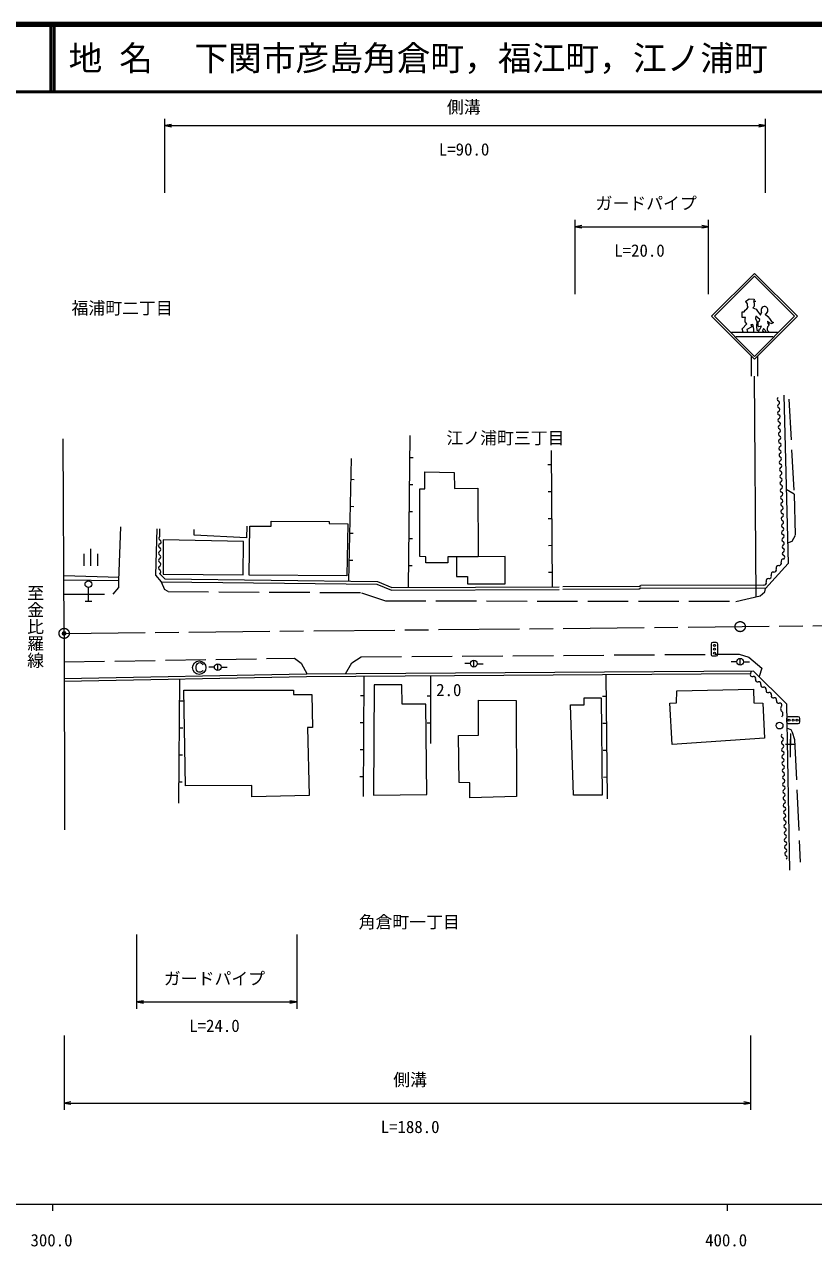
# Model space of a CAD drawing. Units: millimetres, scale not verified. Extents: x 40000 to 680000, y 20000 to 380000.
# Drawn here: x 363834 to 480802, y 198715 to 380000 of the extents above; entities that cross this region are included whole.
import ezdxf
from ezdxf.enums import TextEntityAlignment as Align

# ---------------------------------------------------------------- set-up
doc = ezdxf.new("R2010")
doc.units = ezdxf.units.MM
doc.header["$LTSCALE"] = 1000
doc.header["$PDMODE"] = 32
doc.header["$PDSIZE"] = 500
doc.linetypes.add('CHAIN', pattern=[18.5, 12, -1.5, 3.5, -1.5])
doc.linetypes.add('DASHED', pattern=[7.5, 6, -1.5])
for name, color, linetype, lineweight in [('M-BMK', 2, 'CHAIN', 13), ('M-BMK-OTRS', 5, 'Continuous', 13), ('M-STR-HTXT', 7, 'Continuous', 13), ('M-STR-STRC', 7, 'Continuous', 13), ('M-TTL', 2, 'Continuous', 140), ('M-TTL-BAND', 7, 'Continuous', 13), ('M-TTL-LINE', 7, 'Continuous', 50), ('M-WORK', 1, 'Continuous', 13)]:
    doc.layers.add(name, color=color, linetype=linetype, lineweight=lineweight)
for name, color, linetype in [('M-BMK-HTXT', 7, 'Continuous'), ('M-OTRS', 6, 'Continuous'), ('M-TTL-TXT', 7, 'Continuous')]:
    doc.layers.add(name, color=color, linetype=linetype)
doc.styles.add('@ＭＳ ゴシック', font='')
doc.styles.add('ＭＳ ゴシック', font='')
doc.styles.get('@ＭＳ ゴシック').set_extended_font_data('@MS Gothic')
doc.styles.get('ＭＳ ゴシック').set_extended_font_data('MS Gothic')

# ---------------------------------------------------------------- blocks, each defined once
blk = doc.blocks.new('open_arrow')
at = {"color": 0, "linetype": 'Continuous', "lineweight": -2}
blk.add_lwpolyline([(7.5, 1.25), (0, 0), (7.5, -1.25)], dxfattribs=at)
blk = doc.blocks.new('plus')
at = {"color": 0, "linetype": 'Continuous', "lineweight": -2}
for p, q in [((-1.25, 0), (1.25, 0)), ((0, -1.25), (0, 1.25))]:
    blk.add_line(p, q, dxfattribs=at)

msp = doc.modelspace()

# ---------------------------------------------------------------- linework, layer by layer
at = {"layer": 'M-BMK'}
msp.add_line((369714, 289675), (570012, 291673), dxfattribs=at)
for centre in [(369714, 289675), (469925, 290675)]:
    msp.add_circle(centre, 750, dxfattribs=at)
at = {"layer": 'M-BMK-OTRS'}
for q in [(369555, 318535), (369764, 260532)]:
    msp.add_line((369714, 289675), q, dxfattribs=at)
at = {"layer": 'M-OTRS'}
msp.add_point((369714, 289675), dxfattribs=at)
at = {"layer": 'M-STR-HTXT'}
for p, q in [((384646, 355000), (384646, 366000)), ((384646, 365000), (473680, 365000)), ((473680, 355000), (473680, 366000)), ((445450, 340000), (445450, 351000)), ((445450, 350000), (465246, 350000)), ((465246, 340000), (465246, 351000)), ((380464, 245000), (380464, 234000)), ((404188, 245000), (404188, 234000)), ((380464, 235000), (404188, 235000)), ((369726, 230000), (369726, 219000)), ((471445, 230000), (471445, 219000)), ((369726, 220000), (471445, 220000))]:
    msp.add_line(p, q, dxfattribs=at)
at = {"layer": 'M-STR-STRC'}
for p, q in [((470736, 338888), (471261, 339292)), ((471261, 339292), (471988, 339252)), ((471988, 339252), (471952, 338996)), ((470211, 337373), (470534, 337373)), ((470211, 336525), (470211, 337373)), ((470534, 337373), (470655, 337616)), ((470655, 337616), (470938, 337818)), ((470736, 338888), (470978, 338565)), ((470938, 337818), (471100, 338060)), ((471790, 337986), (472312, 337777)), ((471903, 338877), (472271, 338969)), ((471952, 338996), (472271, 338969)), ((472312, 337777), (472473, 337454)), ((472473, 337454), (472918, 336888)), ((472918, 336888), (473100, 337252)), ((470736, 336525), (470211, 336525)), ((470211, 334868), (470898, 335595)), ((470655, 336282), (470736, 336525)), ((470655, 335878), (470655, 336282)), ((470898, 335595), (470655, 335878)), ((471504, 335515), (471746, 335555)), ((471504, 335515), (471676, 335135)), ((471746, 335555), (471908, 334787)), ((472231, 336727), (472190, 336363)), ((472190, 336363), (472392, 335959)), ((472837, 336242), (472231, 336727)), ((472392, 335959), (472352, 335191)), ((472594, 335878), (472797, 336000)), ((472594, 335232), (472594, 335878)), ((472797, 336000), (472837, 336242)), ((473654, 337032), (474049, 336686)), ((473968, 336000), (474291, 335757)), ((473968, 336000), (474049, 335636)), ((474211, 335393), (473968, 335151)), ((474049, 336686), (474291, 336363)), ((474049, 335636), (474211, 335393)), ((474291, 336363), (474574, 335919)), ((474291, 335757), (474615, 335636)), ((474574, 335919), (474857, 335798)), ((474857, 335798), (474615, 335636)), ((468628, 334373), (475461, 334373)), ((469289, 333713), (474801, 333713)), ((470363, 334373), (470211, 334868)), ((471676, 335135), (470938, 334747)), ((470938, 334747), (470978, 334545)), ((470978, 334545), (471065, 334373)), ((471908, 334787), (471908, 334373)), ((472352, 335191), (472392, 334626)), ((472392, 334626), (472675, 334505)), ((472716, 335151), (472594, 335232)), ((472675, 334505), (472797, 334868)), ((473079, 335232), (472716, 335151)), ((472797, 334868), (472877, 334868)), ((472877, 334868), (473079, 335232)), ((473403, 334909), (473241, 334545)), ((473241, 334545), (473443, 334383)), ((473403, 334909), (473605, 334707)), ((473605, 334707), (473685, 334505)), ((473685, 334505), (473652, 334373)), ((473968, 335151), (473928, 334909)), ((473928, 334909), (473928, 334666)), ((473928, 334666), (474221, 334373)), ((471545, 330842), (471545, 327842)), ((472545, 327842), (472545, 330842)), ((472317, 295100), (472045, 327842)), ((389277, 284779), (389328, 284997)), ((389277, 284449), (389277, 284779)), ((389328, 284997), (389382, 285065)), ((389382, 285065), (389497, 285220)), ((389497, 285220), (389652, 285326)), ((389652, 285326), (389931, 285328)), ((389931, 285328), (390093, 285276)), ((390093, 285276), (390203, 285166)), ((390203, 285166), (390262, 284997)), ((389324, 284237), (389277, 284449)), ((389436, 284069), (389324, 284237)), ((389542, 283961), (389436, 284069)), ((389659, 283904), (389542, 283961)), ((389933, 283904), (389659, 283904)), ((390095, 283956), (389933, 283904)), ((390206, 284071), (390095, 283956)), ((390255, 284172), (390206, 284071))]:
    msp.add_line(p, q, dxfattribs=at)
for points in [[(472045, 330342), (478409, 336706), (472045, 343070), (465681, 336706)], [(472045, 330766), (477984, 336706), (472045, 342646), (466105, 336706)]]:
    msp.add_lwpolyline(points, close=True, dxfattribs=at)
msp.add_circle((389739, 284588), 1000, dxfattribs=at)
msp.add_circle((389739, 284588), 1000, dxfattribs=at)
for centre, radius, start, end in [((471499, 338423), 540, 164.75594, 222.23553), ((471520, 338473), 557, 299.04044, 46.48399), ((473616, 337560), 601, 86.87419, 210.82927), ((473443, 337596), 601, 290.50374, 70.00611)]:
    msp.add_arc(centre, radius, start, end, dxfattribs=at)
at = {"layer": 'M-TTL'}
msp.add_line((680000, 380000), (40000, 380000), dxfattribs=at)
at = {"layer": 'M-TTL-BAND'}
for p, q in [((40000, 205000), (579000, 205000)), ((368000, 205000), (368000, 204000)), ((468000, 205000), (468000, 204000))]:
    msp.add_line(p, q, dxfattribs=at)
at = {"layer": 'M-TTL-LINE'}
for p, q in [((367750, 380000), (367750, 370000)), ((368250, 380000), (368250, 370000)), ((40000, 370000), (680000, 370000))]:
    msp.add_line(p, q, dxfattribs=at)
at = {"layer": 'M-WORK'}
for p, q in [((476399, 325031), (477025, 300060)), ((420748, 296473), (421001, 319027)), ((411936, 297416), (412292, 315632)), ((420965, 315749), (421465, 315744)), ((441925, 316793), (442042, 296577)), ((441937, 314685), (441437, 314682)), ((412231, 312523), (412731, 312513)), ((423199, 311117), (423176, 313617)), ((423176, 313617), (427523, 313554)), ((427523, 313554), (427586, 311177)), ((420920, 311749), (421420, 311744)), ((422448, 311096), (423199, 311117)), ((422452, 301067), (422448, 311096)), ((427586, 311177), (431026, 311224)), ((431026, 311224), (431072, 301049)), ((441960, 310685), (441460, 310682)), ((477906, 310307), (476750, 311024)), ((412153, 308523), (412653, 308514)), ((420875, 307750), (421375, 307744)), ((441984, 306685), (441484, 306682)), ((377843, 297515), (378103, 305494)), ((383469, 305197), (383250, 298317)), ((383911, 304048), (383920, 305172)), ((389004, 304229), (389011, 305070)), ((396801, 305591), (396759, 303868)), ((397138, 298305), (397239, 305591)), ((397239, 305591), (400394, 305571)), ((400394, 305571), (400415, 306338)), ((400415, 306338), (408994, 306286)), ((408994, 306286), (408994, 305994)), ((408994, 305994), (411767, 305911)), ((411767, 305911), (411627, 298227)), ((396759, 303868), (389004, 304229)), ((412075, 304524), (412575, 304514)), ((420830, 303750), (421330, 303744)), ((477609, 303318), (476949, 303066)), ((478094, 304178), (477609, 303318)), ((372688, 299706), (372688, 301456)), ((373688, 299706), (373688, 302206)), ((374688, 299706), (374688, 301456)), ((423333, 301033), (422452, 301067)), ((423348, 300127), (423333, 301033)), ((431072, 301049), (426616, 301002)), ((426616, 301002), (426616, 300127)), ((427866, 301015), (427883, 298094)), ((435091, 301080), (431073, 301047)), ((435075, 297015), (435091, 301080)), ((442007, 302685), (441507, 302682)), ((411997, 300525), (412497, 300515)), ((420785, 299750), (421285, 299745)), ((426616, 300127), (423348, 300127)), ((477025, 300060), (473680, 296329)), ((377858, 297962), (369667, 298223)), ((369670, 297636), (377843, 297515)), ((383250, 298317), (384084, 297295)), ((384646, 297764), (383863, 298547)), ((384646, 297764), (416148, 297362)), ((411627, 298227), (397138, 298305)), ((416148, 297362), (418307, 296460)), ((427883, 298094), (429525, 298109)), ((429525, 298109), (429525, 296999)), ((442030, 298685), (441530, 298682)), ((373314, 294474), (373314, 296474)), ((384084, 297295), (416066, 296963)), ((385127, 295898), (384591, 296196)), ((416066, 296963), (418228, 296060)), ((418228, 296060), (443116, 296184)), ((418307, 296460), (443114, 296584)), ((429525, 296999), (435075, 297015)), ((454956, 296643), (443615, 296580)), ((454959, 296243), (443617, 296180)), ((454956, 296643), (455220, 296757)), ((455219, 296357), (454959, 296243)), ((473680, 296329), (455219, 296357)), ((473426, 296834), (455220, 296757)), ((472871, 295222), (473575, 295855)), ((473575, 295855), (473680, 296329)), ((372814, 294474), (373814, 294474)), ((466352, 288323), (465852, 288320)), ((465603, 288068), (465614, 286568)), ((466614, 286575), (466603, 288075)), ((391983, 284677), (391161, 284678)), ((392483, 284165), (392483, 285165)), ((392983, 284645), (393871, 284644)), ((429941, 285197), (429119, 285198)), ((430441, 284684), (430441, 285684)), ((430940, 285165), (431829, 285164)), ((465866, 286320), (466366, 286323)), ((469434, 285474), (468612, 285475)), ((469934, 284961), (469934, 285961)), ((470434, 285441), (471322, 285440)), ((405635, 283643), (369726, 282923)), ((405643, 283243), (369734, 282523)), ((386694, 264474), (386879, 282870)), ((471920, 284073), (405635, 283643)), ((471445, 283670), (405643, 283243)), ((414141, 283298), (414048, 265494)), ((424016, 283362), (424016, 273352)), ((450000, 283531), (450188, 265110)), ((471445, 283670), (471601, 284071)), ((476830, 279166), (471920, 284073)), ((473159, 284498), (472718, 283275)), ((387455, 281233), (403732, 281257)), ((387692, 267073), (387455, 281233)), ((403732, 281257), (403736, 280612)), ((415669, 282031), (415575, 265676)), ((419797, 282031), (415669, 282031)), ((419818, 279175), (419797, 282031)), ((460477, 279352), (460547, 281158)), ((460547, 281158), (471899, 281393)), ((471899, 281393), (471946, 279352)), ((386847, 279672), (387347, 279667)), ((403736, 280612), (406412, 280626)), ((406412, 280626), (406511, 275697)), ((414126, 280396), (413626, 280399)), ((424016, 280357), (423516, 280357)), ((431135, 274588), (431154, 279749)), ((431154, 279749), (436700, 279701)), ((436700, 279701), (436748, 265472)), ((446816, 279082), (446806, 280104)), ((446806, 280104), (449299, 280089)), ((449299, 280089), (449452, 265683)), ((450033, 280320), (449533, 280315)), ((459492, 279329), (460477, 279352)), ((459844, 273207), (459492, 279329)), ((471946, 279352), (473307, 279329)), ((473307, 279329), (473518, 274145)), ((423341, 279175), (419818, 279175)), ((423503, 265770), (423341, 279175)), ((444778, 279064), (446816, 279082)), ((445206, 265662), (444778, 279064)), ((477299, 254547), (476830, 279166)), ((386807, 275672), (387307, 275667)), ((406511, 275697), (405809, 275697)), ((405809, 275697), (406033, 265628)), ((414105, 276396), (413605, 276399)), ((424016, 276357), (423516, 276357)), ((450074, 276320), (449574, 276315)), ((476781, 277046), (476781, 276546)), ((476898, 275591), (477415, 275405)), ((478531, 277296), (477031, 277296)), ((477031, 276296), (478531, 276296)), ((478781, 276546), (478781, 277046)), ((428195, 274525), (431135, 274588)), ((428289, 267536), (428195, 274525)), ((473518, 274145), (459844, 273207)), ((477411, 274828), (477333, 271325)), ((477415, 275405), (477650, 274999)), ((477650, 274999), (477994, 273935)), ((414084, 272396), (413584, 272399)), ((450114, 272321), (449614, 272315)), ((386766, 271672), (387266, 271667)), ((414063, 268396), (413563, 268399)), ((450155, 268321), (449655, 268316)), ((386726, 267673), (387226, 267668)), ((397527, 267097), (387692, 267073)), ((397527, 265409), (397527, 267097)), ((429868, 267520), (428289, 267536)), ((429868, 265253), (429868, 267520)), ((406033, 265628), (397527, 265409)), ((415575, 265676), (423503, 265770)), ((436748, 265472), (429868, 265253)), ((449452, 265683), (445206, 265662))]:
    msp.add_line(p, q, dxfattribs=at)
at = {"layer": 'M-WORK', "linetype": 'DASHED'}
for p, q in [((477156, 324396), (477906, 310307)), ((477906, 310307), (478094, 304178)), ((377821, 296487), (377843, 297515)), ((369682, 295502), (377000, 295479)), ((377000, 295479), (377821, 296487)), ((384084, 297295), (384591, 296196)), ((385127, 295898), (413788, 295711)), ((413788, 295711), (417333, 294507)), ((417333, 294507), (469259, 294425)), ((469259, 294425), (472871, 295222)), ((413737, 286206), (469766, 286593)), ((469766, 286593), (471189, 286124)), ((369721, 285450), (403855, 285987)), ((403855, 285987), (404856, 285268)), ((404856, 285268), (405764, 283644)), ((411408, 283680), (412346, 285284)), ((412346, 285284), (413737, 286206)), ((471189, 286124), (473159, 284498)), ((477994, 273935), (478815, 255741))]:
    msp.add_line(p, q, dxfattribs=at)
at = {"layer": 'M-WORK'}
msp.add_lwpolyline([(396302, 303299), (384373, 303557), (384396, 298460), (396250, 298336)], close=True, dxfattribs=at)
for centre, radius in [((373314, 296974), 500), ((466105, 287896), 150), ((466109, 287321), 150), ((466113, 286746), 150), ((392483, 284665), 500), ((430441, 285184), 500), ((469934, 285461), 500), ((475773, 275988), 500), ((477206, 276796), 150), ((477781, 276796), 150), ((478356, 276796), 150)]:
    msp.add_circle(centre, radius, dxfattribs=at)
for centre, radius, start, end in [((475692, 324428), 282, 114.20027, 249.62042), ((475727, 323385), 282, 114.20027, 249.62042), ((475496, 323899), 282, 294.20027, 69.62042), ((475531, 322856), 282, 294.20027, 69.62042), ((475762, 322342), 282, 114.20027, 249.62042), ((475797, 321299), 282, 114.20027, 249.62042), ((475565, 321814), 282, 294.20027, 69.62042), ((475600, 320771), 282, 294.20027, 69.62042), ((475831, 320256), 282, 114.20027, 249.62042), ((475866, 319213), 282, 114.20027, 249.62042), ((475635, 319728), 282, 294.20027, 69.62042), ((475901, 318171), 282, 114.20027, 249.62042), ((475936, 317128), 282, 114.20027, 249.62042), ((475670, 318685), 282, 294.20027, 69.62042), ((475705, 317642), 282, 294.20027, 69.62042), ((475970, 316085), 282, 114.20027, 249.62042), ((475739, 316599), 282, 294.20027, 69.62042), ((475774, 315556), 282, 294.20027, 69.62042), ((476005, 315042), 282, 114.20027, 249.62042), ((476040, 313999), 282, 114.20027, 249.62042), ((475809, 314513), 282, 294.20027, 69.62042), ((475844, 313470), 282, 294.20027, 69.62042), ((476075, 312956), 282, 114.20027, 249.62042), ((476110, 311913), 282, 114.20027, 249.62042), ((475878, 312427), 282, 294.20027, 69.62042), ((476144, 310870), 282, 114.20027, 249.62042), ((476179, 309827), 282, 114.20027, 249.62042), ((475913, 311385), 282, 294.20027, 69.62042), ((475948, 310342), 282, 294.20027, 69.62042), ((476214, 308784), 282, 114.20027, 249.62042), ((475983, 309299), 282, 294.20027, 69.62042), ((476018, 308256), 282, 294.20027, 69.62042), ((476249, 307742), 282, 114.20027, 249.62042), ((476284, 306699), 282, 114.20027, 249.62042), ((476052, 307213), 282, 294.20027, 69.62042), ((476087, 306170), 282, 294.20027, 69.62042), ((476318, 305656), 282, 114.20027, 249.62042), ((476353, 304613), 282, 114.20027, 249.62042), ((476122, 305127), 282, 294.20027, 69.62042), ((384028, 302672), 304, 114.57774, 244.43313), ((384037, 303772), 304, 114.57774, 244.43313), ((383775, 303224), 304, 294.57774, 64.43313), ((476388, 303570), 282, 114.20027, 249.62042), ((476423, 302527), 282, 114.20027, 249.62042), ((476157, 304084), 282, 294.20027, 69.62042), ((476191, 303041), 282, 294.20027, 69.62042), ((384018, 301572), 304, 114.57774, 244.43313), ((383756, 301024), 304, 294.57774, 64.43313), ((383765, 302124), 304, 294.57774, 64.43313), ((476457, 301484), 282, 114.20027, 249.62042), ((476226, 301999), 282, 294.20027, 69.62042), ((476261, 300956), 282, 294.20027, 69.62042), ((383999, 299371), 304, 114.57774, 244.43313), ((384009, 300471), 304, 114.57774, 244.43313), ((383746, 299924), 304, 294.57774, 64.43313), ((474946, 299115), 351, 262.76782, 22.51273), ((475595, 299384), 351, 82.76782, 202.51273), ((475683, 300081), 351, 262.76782, 22.51273), ((476332, 300350), 351, 82.76782, 202.51273), ((383737, 298823), 304, 294.57774, 64.43313), ((473470, 297182), 351, 262.76782, 22.51273), ((474120, 297451), 351, 82.76782, 202.51273), ((474208, 298148), 351, 262.76782, 22.51273), ((474857, 298418), 351, 82.76782, 202.51273), ((465853, 288070), 250, 90.41215, 180.41215), ((466353, 288073), 250, 0.41215, 90.41215), ((465864, 286570), 250, 180.41215, 270.41215), ((466364, 286573), 250, 270.41215, 0.41215), ((471733, 283564), 307, 159.85217, 288.83243), ((471932, 282982), 307, 339.85217, 108.83243), ((472509, 282770), 307, 159.85217, 288.83243), ((472707, 282188), 307, 339.85217, 108.83243), ((473285, 281977), 307, 159.85217, 288.83243), ((473483, 281395), 307, 339.85217, 108.83243), ((474060, 281183), 307, 159.85217, 288.83243), ((474259, 280601), 307, 339.85217, 108.83243), ((474836, 280389), 307, 159.85217, 288.83243), ((475034, 279808), 307, 339.85217, 108.83243), ((475611, 279596), 307, 159.85217, 288.83243), ((475810, 279014), 307, 339.85217, 108.83243), ((476465, 278509), 542, 132.60667, 227.39333), ((475732, 277712), 542, 312.60667, 47.39333), ((477031, 277046), 250, 90, 180), ((477031, 276546), 250, 180, 270), ((478531, 277046), 250, 0, 90), ((478531, 276546), 250, 270, 0), ((476279, 274479), 277, 113.37845, 250.06116), ((476090, 273957), 277, 293.37845, 70.06116), ((476310, 273448), 277, 113.37845, 250.06116), ((476341, 272417), 277, 113.37845, 250.06116), ((476121, 272926), 277, 293.37845, 70.06116), ((476151, 271896), 277, 293.37845, 70.06116), ((476372, 271387), 277, 113.37845, 250.06116), ((476403, 270356), 277, 113.37845, 250.06116), ((476182, 270865), 277, 293.37845, 70.06116), ((476433, 269325), 277, 113.37845, 250.06116), ((476464, 268294), 277, 113.37845, 250.06116), ((476213, 269834), 277, 293.37845, 70.06116), ((476244, 268804), 277, 293.37845, 70.06116), ((476495, 267264), 277, 113.37845, 250.06116), ((476275, 267773), 277, 293.37845, 70.06116), ((476306, 266742), 277, 293.37845, 70.06116), ((476526, 266233), 277, 113.37845, 250.06116), ((476557, 265202), 277, 113.37845, 250.06116), ((476337, 265712), 277, 293.37845, 70.06116), ((476368, 264681), 277, 293.37845, 70.06116), ((476588, 264172), 277, 113.37845, 250.06116), ((476619, 263141), 277, 113.37845, 250.06116), ((476399, 263650), 277, 293.37845, 70.06116), ((476430, 262620), 277, 293.37845, 70.06116), ((476650, 262110), 277, 113.37845, 250.06116), ((476681, 261080), 277, 113.37845, 250.06116), ((476461, 261589), 277, 293.37845, 70.06116), ((476712, 260049), 277, 113.37845, 250.06116), ((476743, 259018), 277, 113.37845, 250.06116), ((476492, 260558), 277, 293.37845, 70.06116), ((476523, 259527), 277, 293.37845, 70.06116), ((476774, 257988), 277, 113.37845, 250.06116), ((476554, 258497), 277, 293.37845, 70.06116), ((476585, 257466), 277, 293.37845, 70.06116), ((476805, 256957), 277, 113.37845, 250.06116), ((476616, 256435), 277, 293.37845, 70.06116)]:
    msp.add_arc(centre, radius, start, end, dxfattribs=at)

# ---------------------------------------------------------------- block references
at = {"layer": 'M-STR-HTXT', "xscale": 133, "yscale": 133}
for p in [(384646, 365000), (445450, 350000), (380464, 235000), (369726, 220000)]:
    msp.add_blockref('open_arrow', p, dxfattribs=at)
at = {"layer": 'M-STR-HTXT', "xscale": 133, "yscale": 133, "rotation": 180}
for p in [(473680, 365000), (465246, 350000), (404188, 235000), (471445, 220000)]:
    msp.add_blockref('open_arrow', p, dxfattribs=at)
at = {"layer": 'M-WORK', "xscale": 600, "yscale": 600}
msp.add_blockref('plus', (477375, 273217), dxfattribs=at)

# ---------------------------------------------------------------- texts
at = {"layer": 'M-BMK-HTXT', "style": 'ＭＳ ゴシック'}
for s, p in [('福浦町二丁目', (370810, 336459)), ('江ノ浦町三丁目', (426386, 317197)), ('角倉町一丁目', (413378, 245397))]:
    msp.add_text(s, height=1833, dxfattribs=at).set_placement(p, align=Align.BOTTOM_LEFT)
at = {"layer": 'M-STR-HTXT', "style": 'ＭＳ ゴシック'}
for s, p in [('側溝', (426453, 366273)), ('ガードパイプ', (448500, 352000)), ('ガードパイプ', (384500, 237000)), ('側溝', (418500, 222000))]:
    msp.add_text(s, height=1833, dxfattribs=at).set_placement(p, align=Align.BOTTOM_LEFT)
for s, p in [('L=90.0', (429000, 360000)), ('L=20.0', (455000, 345000)), ('L=24.0', (392000, 230000)), ('L=188.0', (421000, 215000))]:
    msp.add_text(s, height=1833, dxfattribs=at).set_placement(p, align=Align.BOTTOM_CENTER)
at = {"layer": 'M-STR-HTXT', "style": '@ＭＳ ゴシック'}
msp.add_text('至金比羅線', height=1833, rotation=270, dxfattribs=at).set_placement((363991, 296940), align=Align.BOTTOM_LEFT)
at = {"layer": 'M-TTL-BAND', "style": 'ＭＳ ゴシック'}
for s, p in [('300.0', (367844, 198195)), ('400.0', (467844, 198195))]:
    msp.add_text(s, height=1833, dxfattribs=at).set_placement(p, align=Align.BOTTOM_CENTER)
at = {"layer": 'M-TTL-TXT', "style": 'ＭＳ ゴシック'}
for s, p in [('地 名', (370380, 375000)), ('下関市彦島角倉町，福江町，江ノ浦町', (389016, 375000))]:
    msp.add_text(s, height=3666, dxfattribs=at).set_placement(p, align=Align.MIDDLE_LEFT)
at = {"layer": 'M-WORK', "style": 'ＭＳ ゴシック'}
msp.add_text('2.0', height=1833, dxfattribs=at).set_placement((424867, 279817), align=Align.BOTTOM_LEFT)

doc.saveas('drawing.dxf')
